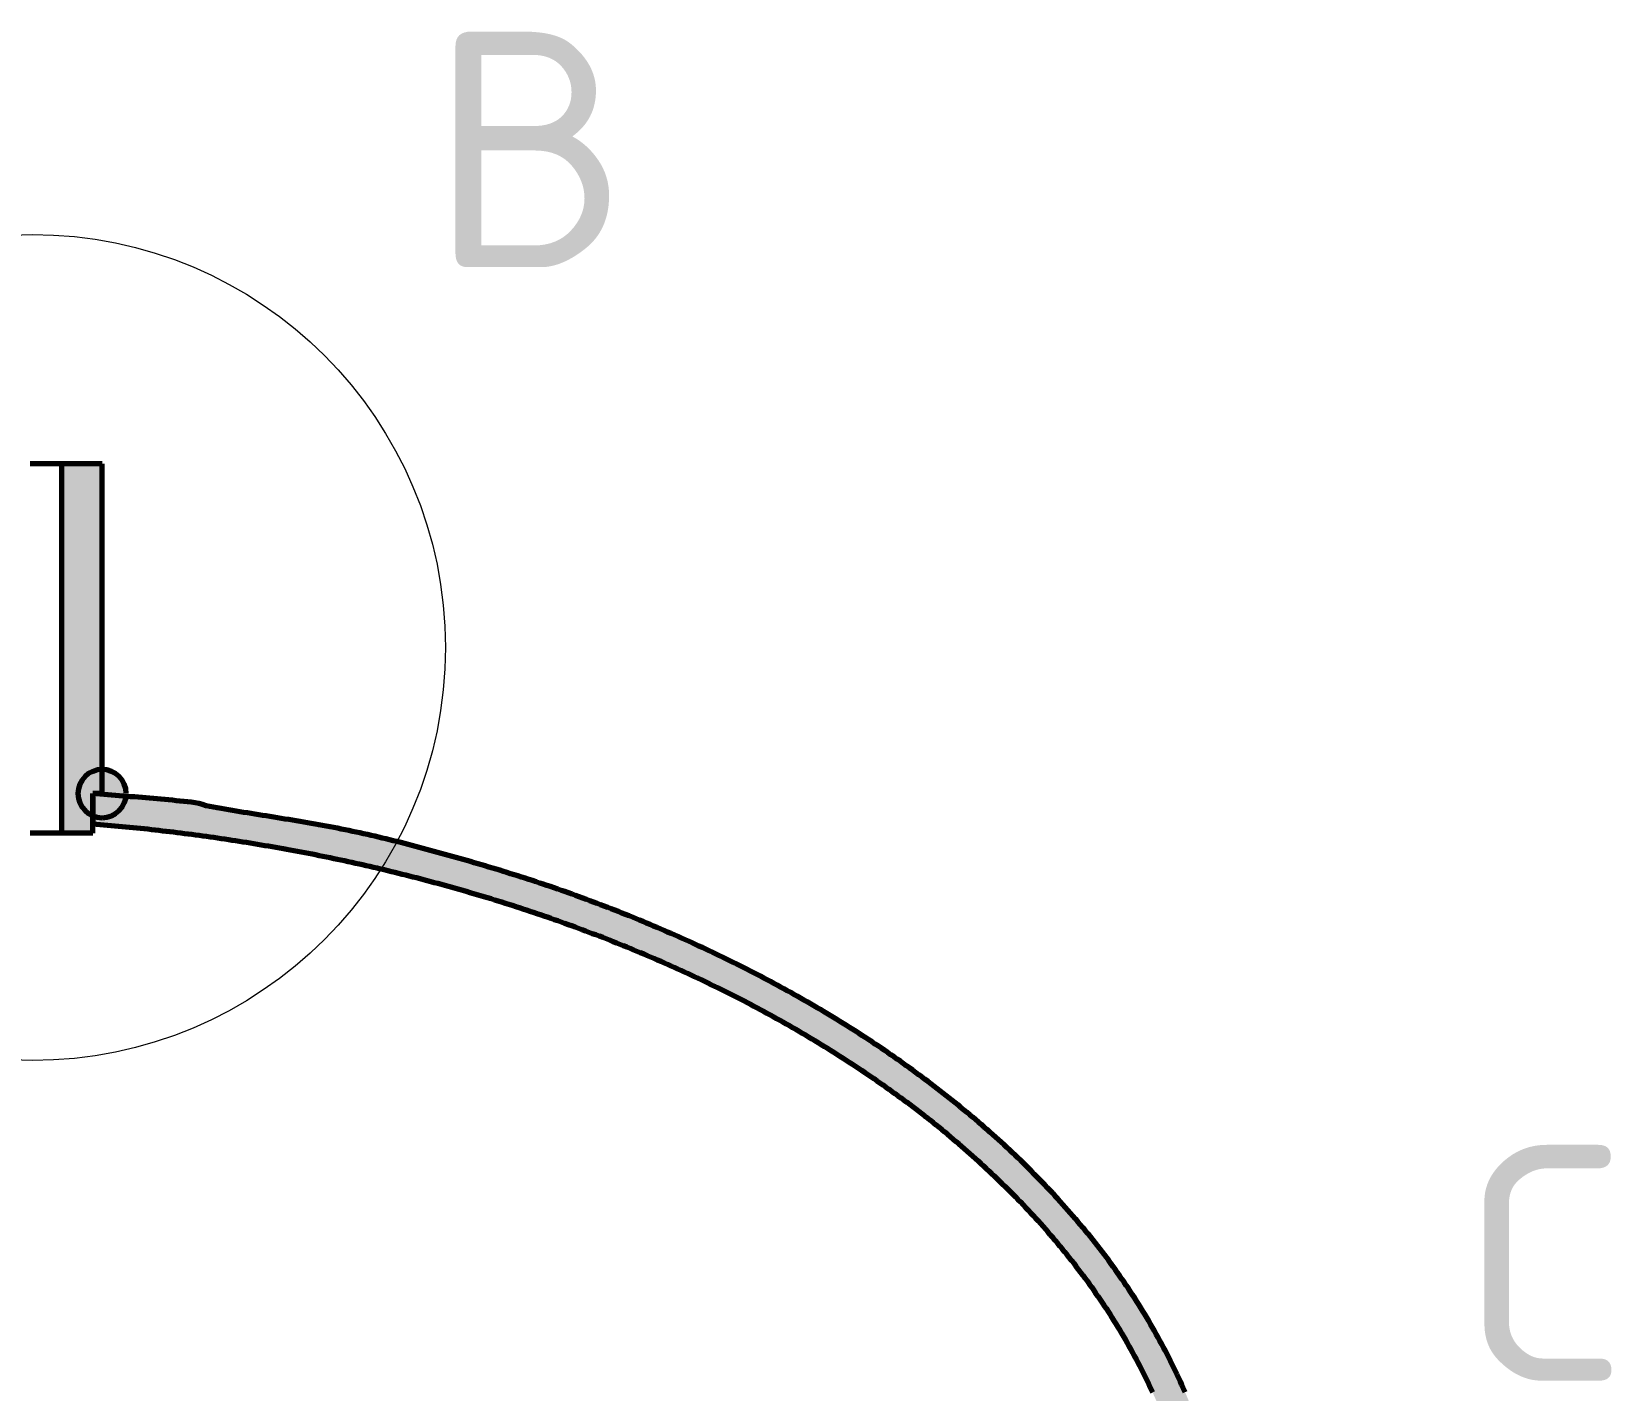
# Model space of a CAD drawing. Header units: millimetres. Extents: x 0 to 594, y 0 to 420.
# Drawn here: x 243.7 to 277.24, y 286.76 to 315.61 of the extents above; entities that cross this region are included whole.
import ezdxf
from ezdxf.enums import TextEntityAlignment as Align

# ---------------------------------------------------------------- set-up
doc = ezdxf.new("R2010")
doc.units = ezdxf.units.MM
for name, color, linetype, lineweight in [('01-VISIBLE', 7, 'CONTINUOUS', 70), ('05-RAYADO', 8, 'CONTINUOUS', 18), ('06-TEXTO', 7, 'CONTINUOUS', 25), ('08-FINA', 5, 'CONTINUOUS', 18)]:
    doc.layers.add(name, color=color, linetype=linetype, lineweight=lineweight)
doc.styles.add('ISO3098', font='isocpeur.ttf')

msp = doc.modelspace()

# ---------------------------------------------------------------- hatches: boundary and pattern name
at = {"layer": '05-RAYADO'}
h = msp.add_hatch(color=7, dxfattribs=at)
h.dxf.hatch_style = 1
h.paths.add_polyline_path([(245.2, 299.43), (245.002, 299.43), (245.002, 298.589), (244.338, 298.589), (244.338, 306.43), (245.2, 306.43)])
h = msp.add_hatch(color=7, dxfattribs=at)
h.dxf.hatch_style = 1
h.paths.add_polyline_path([(245.712, 299.43), (245.71, 299.39), (245.706, 299.35), (245.698, 299.31), (245.687, 299.272), (245.673, 299.234), (245.656, 299.198), (245.637, 299.162), (245.614, 299.129), (245.589, 299.098), (245.562, 299.068), (245.533, 299.041), (245.501, 299.016), (245.468, 298.993), (245.432, 298.974), (245.396, 298.957), (245.358, 298.943), (245.32, 298.932), (245.28, 298.924), (245.24, 298.92), (245.2, 298.918), (245.16, 298.92), (245.12, 298.924), (245.08, 298.932), (245.042, 298.943), (245.004, 298.957), (244.968, 298.974), (244.932, 298.993), (244.899, 299.016), (244.867, 299.041), (244.838, 299.068), (244.811, 299.098), (244.786, 299.129), (244.763, 299.162), (244.744, 299.198), (244.727, 299.234), (244.713, 299.272), (244.702, 299.31), (244.694, 299.35), (244.69, 299.39), (244.688, 299.43), (244.69, 299.47), (244.694, 299.51), (244.702, 299.55), (244.713, 299.588), (244.727, 299.626), (244.744, 299.662), (244.763, 299.698), (244.786, 299.731), (244.811, 299.763), (244.838, 299.792), (244.867, 299.819), (244.899, 299.844), (244.932, 299.867), (244.968, 299.886), (245.004, 299.903), (245.042, 299.917), (245.08, 299.928), (245.12, 299.936), (245.16, 299.94), (245.2, 299.942), (245.24, 299.94), (245.28, 299.936), (245.32, 299.928), (245.358, 299.917), (245.396, 299.903), (245.432, 299.886), (245.468, 299.867), (245.501, 299.844), (245.533, 299.819), (245.562, 299.792), (245.589, 299.763), (245.614, 299.731), (245.637, 299.698), (245.656, 299.662), (245.673, 299.626), (245.687, 299.588), (245.698, 299.55), (245.706, 299.51), (245.71, 299.47)])
h = msp.add_hatch(color=7, dxfattribs=at)
h.dxf.hatch_style = 1
h.paths.add_polyline_path([(245, 299.43), (245.081, 299.424), (245.161, 299.417), (245.242, 299.411), (245.322, 299.404), (245.403, 299.397), (245.484, 299.391), (245.564, 299.384), (245.645, 299.378), (245.725, 299.371), (245.806, 299.364), (245.886, 299.358), (245.967, 299.351), (246.048, 299.344), (246.128, 299.337), (246.209, 299.33), (246.289, 299.323), (246.37, 299.316), (246.45, 299.309), (246.531, 299.302), (246.611, 299.294), (246.692, 299.287), (246.772, 299.279), (246.853, 299.271), (246.933, 299.263), (247.014, 299.254), (247.094, 299.244), (247.174, 299.233), (247.253, 299.218), (247.331, 299.196), (247.409, 299.173), (247.487, 299.155), (247.567, 299.139), (247.646, 299.124), (247.726, 299.11), (247.806, 299.097), (247.885, 299.083), (247.965, 299.07), (248.045, 299.057), (248.125, 299.044), (248.204, 299.031), (248.284, 299.018), (248.364, 299.006), (248.444, 298.993), (248.524, 298.98), (248.604, 298.967), (248.683, 298.954), (248.763, 298.942), (248.843, 298.929), (248.923, 298.916), (249.003, 298.903), (249.082, 298.89), (249.162, 298.876), (249.242, 298.863), (249.322, 298.85), (249.401, 298.836), (249.481, 298.823), (249.561, 298.809), (249.64, 298.795), (249.72, 298.781), (249.8, 298.766), (249.879, 298.752), (249.959, 298.737), (250.038, 298.722), (250.118, 298.707), (250.197, 298.692), (250.276, 298.676), (250.356, 298.66), (250.435, 298.644), (250.514, 298.627), (250.593, 298.61), (250.672, 298.593), (250.751, 298.576), (250.83, 298.559), (250.909, 298.541), (250.988, 298.523), (251.066, 298.504), (251.145, 298.486), (251.224, 298.467), (251.302, 298.448), (251.381, 298.429), (251.459, 298.409), (251.538, 298.389), (251.616, 298.369), (251.694, 298.349), (251.772, 298.329), (251.851, 298.308), (251.929, 298.287), (252.007, 298.267), (252.085, 298.246), (252.163, 298.224), (252.241, 298.203), (252.319, 298.182), (252.397, 298.16), (252.475, 298.139), (252.553, 298.117), (252.631, 298.095), (252.709, 298.073), (252.786, 298.051), (252.864, 298.029), (252.942, 298.007), (253.019, 297.985), (253.097, 297.962), (253.175, 297.939), (253.252, 297.917), (253.33, 297.894), (253.407, 297.871), (253.485, 297.847), (253.562, 297.824), (253.64, 297.801), (253.717, 297.777), (253.794, 297.753), (253.871, 297.729), (253.949, 297.705), (254.026, 297.681), (254.103, 297.656), (254.18, 297.632), (254.257, 297.607), (254.334, 297.582), (254.41, 297.557), (254.487, 297.531), (254.564, 297.506), (254.641, 297.48), (254.717, 297.454), (254.794, 297.428), (254.87, 297.401), (254.946, 297.375), (255.023, 297.348), (255.099, 297.321), (255.175, 297.294), (255.251, 297.267), (255.327, 297.239), (255.403, 297.212), (255.479, 297.184), (255.555, 297.156), (255.631, 297.127), (255.706, 297.099), (255.782, 297.07), (255.857, 297.041), (255.933, 297.012), (256.008, 296.983), (256.084, 296.954), (256.159, 296.924), (256.234, 296.894), (256.309, 296.864), (256.384, 296.834), (256.459, 296.804), (256.534, 296.773), (256.609, 296.743), (256.683, 296.712), (256.758, 296.681), (256.833, 296.649), (256.907, 296.618), (256.982, 296.586), (257.056, 296.555), (257.13, 296.523), (257.204, 296.491), (257.279, 296.458), (257.353, 296.426), (257.427, 296.393), (257.5, 296.36), (257.574, 296.327), (257.648, 296.294), (257.722, 296.261), (257.795, 296.227), (257.869, 296.193), (257.942, 296.159), (258.015, 296.125), (258.088, 296.091), (258.161, 296.056), (258.234, 296.021), (258.307, 295.986), (258.38, 295.951), (258.453, 295.916), (258.525, 295.88), (258.598, 295.844), (258.67, 295.808), (258.743, 295.772), (258.815, 295.736), (258.887, 295.699), (258.959, 295.663), (259.031, 295.626), (259.103, 295.588), (259.174, 295.551), (259.246, 295.514), (259.318, 295.476), (259.389, 295.438), (259.46, 295.4), (259.531, 295.361), (259.602, 295.323), (259.673, 295.284), (259.744, 295.245), (259.815, 295.206), (259.885, 295.166), (259.956, 295.127), (260.026, 295.087), (260.097, 295.047), (260.167, 295.006), (260.237, 294.966), (260.307, 294.925), (260.376, 294.884), (260.446, 294.843), (260.515, 294.802), (260.585, 294.76), (260.654, 294.719), (260.723, 294.677), (260.792, 294.635), (260.861, 294.592), (260.93, 294.55), (260.998, 294.507), (261.067, 294.464), (261.135, 294.421), (261.203, 294.377), (261.271, 294.334), (261.339, 294.29), (261.407, 294.246), (261.475, 294.201), (261.542, 294.157), (261.61, 294.112), (261.677, 294.067), (261.744, 294.022), (261.811, 293.977), (261.878, 293.931), (261.944, 293.885), (262.011, 293.839), (262.077, 293.793), (262.143, 293.746), (262.209, 293.699), (262.275, 293.652), (262.34, 293.605), (262.406, 293.558), (262.471, 293.51), (262.536, 293.462), (262.601, 293.414), (262.666, 293.366), (262.731, 293.317), (262.795, 293.268), (262.86, 293.219), (262.924, 293.17), (262.988, 293.121), (263.051, 293.071), (263.115, 293.021), (263.178, 292.971), (263.241, 292.92), (263.304, 292.87), (263.367, 292.819), (263.43, 292.768), (263.492, 292.716), (263.555, 292.665), (263.617, 292.613), (263.679, 292.561), (263.74, 292.508), (263.802, 292.456), (263.863, 292.403), (263.924, 292.35), (263.985, 292.297), (264.045, 292.243), (264.106, 292.189), (264.166, 292.136), (264.226, 292.081), (264.286, 292.027), (264.345, 291.972), (264.404, 291.917), (264.464, 291.862), (264.522, 291.806), (264.581, 291.751), (264.639, 291.695), (264.698, 291.639), (264.755, 291.582), (264.813, 291.526), (264.871, 291.469), (264.928, 291.412), (264.985, 291.354), (265.041, 291.296), (265.098, 291.239), (265.154, 291.18), (265.21, 291.122), (265.266, 291.063), (265.321, 291.004), (265.376, 290.945), (265.431, 290.886), (265.486, 290.826), (265.54, 290.766), (265.594, 290.706), (265.648, 290.646), (265.701, 290.585), (265.754, 290.524), (265.807, 290.463), (265.86, 290.402), (265.912, 290.34), (265.964, 290.278), (266.016, 290.216), (266.067, 290.154), (266.119, 290.091), (266.169, 290.028), (266.22, 289.965), (266.27, 289.902), (266.32, 289.838), (266.37, 289.774), (266.419, 289.71), (266.468, 289.646), (266.516, 289.581), (266.565, 289.516), (266.613, 289.451), (266.66, 289.386), (266.707, 289.32), (266.754, 289.254), (266.801, 289.188), (266.847, 289.122), (266.893, 289.055), (266.939, 288.989), (266.984, 288.922), (267.028, 288.854), (267.073, 288.787), (267.117, 288.719), (267.161, 288.651), (267.204, 288.582), (267.247, 288.514), (267.289, 288.445), (267.331, 288.376), (267.373, 288.307), (267.414, 288.237), (267.455, 288.168), (267.496, 288.098), (267.536, 288.028), (267.576, 287.957), (267.615, 287.887), (267.654, 287.816), (267.693, 287.745), (267.731, 287.673), (267.768, 287.602), (267.805, 287.53), (267.842, 287.458), (267.879, 287.386), (267.914, 287.313), (267.95, 287.241), (267.985, 287.168), (268.019, 287.095), (268.054, 287.021), (268.087, 286.948), (268.12, 286.874), (268.153, 286.8), (268.185, 286.726), (268.217, 286.652), (268.248, 286.577), (268.279, 286.502), (268.31, 286.427), (268.339, 286.352), (268.369, 286.277), (268.398, 286.201), (268.426, 286.126), (268.454, 286.05), (268.481, 285.974), (268.508, 285.897), (268.535, 285.821), (268.56, 285.744), (268.586, 285.668), (268.61, 285.591), (268.635, 285.513), (268.659, 285.436), (268.682, 285.359), (268.704, 285.281), (268.727, 285.203), (268.748, 285.125), (268.769, 285.047), (268.79, 284.969), (268.81, 284.891), (268.829, 284.812), (268.848, 284.734), (268.866, 284.655), (268.884, 284.576), (268.901, 284.497), (268.918, 284.418), (268.934, 284.339), (268.95, 284.259), (268.965, 284.18), (268.979, 284.1), (268.993, 284.021), (269.006, 283.941), (269.019, 283.861), (269.031, 283.781), (269.043, 283.701), (269.054, 283.621), (269.064, 283.541), (269.074, 283.461), (269.083, 283.38), (269.092, 283.3), (269.1, 283.219), (269.107, 283.139), (269.114, 283.058), (269.12, 282.978), (269.126, 282.897), (269.131, 282.816), (269.135, 282.736), (269.139, 282.655), (269.143, 282.574), (269.145, 282.493), (269.147, 282.413), (269.149, 282.332), (269.15, 282.251), (269.15, 282.17), (268.51, 282.17), (268.51, 282.248), (268.51, 282.327), (268.509, 282.405), (268.508, 282.483), (268.507, 282.562), (268.505, 282.64), (268.503, 282.718), (268.5, 282.797), (268.497, 282.875), (268.493, 282.953), (268.488, 283.032), (268.482, 283.11), (268.474, 283.188), (268.466, 283.266), (268.456, 283.343), (268.444, 283.421), (268.432, 283.498), (268.419, 283.576), (268.405, 283.653), (268.391, 283.73), (268.377, 283.807), (268.362, 283.884), (268.348, 283.961), (268.333, 284.038), (268.318, 284.115), (268.303, 284.192), (268.287, 284.268), (268.271, 284.345), (268.255, 284.422), (268.238, 284.498), (268.221, 284.575), (268.204, 284.651), (268.186, 284.728), (268.168, 284.804), (268.15, 284.88), (268.131, 284.956), (268.111, 285.032), (268.091, 285.108), (268.07, 285.183), (268.049, 285.259), (268.027, 285.334), (268.004, 285.409), (267.98, 285.484), (267.956, 285.558), (267.932, 285.633), (267.907, 285.707), (267.881, 285.781), (267.854, 285.855), (267.827, 285.928), (267.799, 286.001), (267.771, 286.074), (267.742, 286.147), (267.713, 286.22), (267.683, 286.292), (267.653, 286.365), (267.622, 286.437), (267.59, 286.508), (267.559, 286.58), (267.526, 286.652), (267.494, 286.723), (267.461, 286.794), (267.427, 286.865), (267.394, 286.936), (267.359, 287.006), (267.325, 287.076), (267.29, 287.146), (267.255, 287.216), (267.219, 287.286), (267.183, 287.356), (267.146, 287.425), (267.109, 287.494), (267.072, 287.563), (267.034, 287.632), (266.996, 287.7), (266.958, 287.768), (266.919, 287.837), (266.879, 287.904), (266.84, 287.972), (266.8, 288.039), (266.759, 288.106), (266.718, 288.173), (266.677, 288.24), (266.635, 288.306), (266.593, 288.372), (266.551, 288.438), (266.508, 288.504), (266.465, 288.569), (266.421, 288.634), (266.377, 288.699), (266.333, 288.764), (266.288, 288.828), (266.243, 288.892), (266.197, 288.956), (266.152, 289.02), (266.106, 289.083), (266.059, 289.146), (266.013, 289.209), (265.965, 289.272), (265.918, 289.334), (265.87, 289.396), (265.822, 289.458), (265.774, 289.52), (265.725, 289.582), (265.676, 289.643), (265.627, 289.704), (265.578, 289.764), (265.528, 289.825), (265.478, 289.885), (265.427, 289.945), (265.377, 290.005), (265.326, 290.064), (265.274, 290.124), (265.223, 290.183), (265.171, 290.242), (265.119, 290.3), (265.067, 290.358), (265.014, 290.417), (264.961, 290.474), (264.908, 290.532), (264.855, 290.589), (264.801, 290.646), (264.747, 290.703), (264.693, 290.76), (264.638, 290.816), (264.584, 290.872), (264.529, 290.928), (264.474, 290.984), (264.418, 291.039), (264.362, 291.094), (264.307, 291.149), (264.25, 291.204), (264.194, 291.258), (264.137, 291.313), (264.081, 291.367), (264.023, 291.42), (263.966, 291.474), (263.909, 291.527), (263.851, 291.58), (263.793, 291.633), (263.735, 291.685), (263.677, 291.738), (263.618, 291.79), (263.559, 291.842), (263.5, 291.893), (263.441, 291.944), (263.382, 291.996), (263.322, 292.046), (263.262, 292.097), (263.202, 292.148), (263.142, 292.198), (263.082, 292.248), (263.021, 292.297), (262.96, 292.347), (262.899, 292.396), (262.838, 292.445), (262.777, 292.494), (262.716, 292.543), (262.654, 292.591), (262.592, 292.639), (262.53, 292.687), (262.468, 292.735), (262.405, 292.782), (262.343, 292.83), (262.28, 292.877), (262.217, 292.923), (262.154, 292.97), (262.091, 293.016), (262.028, 293.063), (261.964, 293.108), (261.901, 293.154), (261.837, 293.2), (261.773, 293.245), (261.709, 293.29), (261.644, 293.335), (261.58, 293.379), (261.515, 293.424), (261.451, 293.468), (261.386, 293.512), (261.321, 293.556), (261.256, 293.599), (261.19, 293.642), (261.125, 293.686), (261.059, 293.728), (260.994, 293.771), (260.928, 293.814), (260.862, 293.856), (260.796, 293.898), (260.729, 293.94), (260.663, 293.981), (260.596, 294.023), (260.53, 294.064), (260.463, 294.105), (260.396, 294.146), (260.329, 294.186), (260.262, 294.227), (260.195, 294.267), (260.127, 294.307), (260.06, 294.347), (259.992, 294.386), (259.924, 294.426), (259.856, 294.465), (259.788, 294.504), (259.72, 294.542), (259.652, 294.581), (259.584, 294.619), (259.515, 294.657), (259.447, 294.695), (259.378, 294.733), (259.309, 294.771), (259.24, 294.808), (259.171, 294.845), (259.102, 294.882), (259.033, 294.919), (258.964, 294.956), (258.894, 294.992), (258.825, 295.028), (258.755, 295.064), (258.685, 295.1), (258.616, 295.136), (258.546, 295.171), (258.476, 295.206), (258.406, 295.241), (258.335, 295.276), (258.265, 295.311), (258.195, 295.345), (258.124, 295.379), (258.054, 295.413), (257.983, 295.447), (257.912, 295.481), (257.841, 295.515), (257.77, 295.548), (257.699, 295.581), (257.628, 295.614), (257.557, 295.647), (257.486, 295.679), (257.415, 295.712), (257.343, 295.744), (257.272, 295.776), (257.2, 295.808), (257.128, 295.84), (257.056, 295.871), (256.985, 295.902), (256.913, 295.933), (256.841, 295.964), (256.769, 295.995), (256.696, 296.026), (256.624, 296.056), (256.552, 296.086), (256.48, 296.116), (256.407, 296.146), (256.335, 296.176), (256.262, 296.205), (256.189, 296.235), (256.117, 296.264), (256.044, 296.293), (255.971, 296.322), (255.898, 296.35), (255.825, 296.379), (255.752, 296.407), (255.679, 296.435), (255.605, 296.463), (255.532, 296.491), (255.459, 296.518), (255.385, 296.546), (255.312, 296.573), (255.238, 296.6), (255.165, 296.627), (255.091, 296.654), (255.017, 296.68), (254.944, 296.707), (254.87, 296.733), (254.796, 296.759), (254.722, 296.785), (254.648, 296.81), (254.574, 296.836), (254.499, 296.861), (254.425, 296.886), (254.351, 296.911), (254.277, 296.936), (254.202, 296.961), (254.128, 296.985), (254.053, 297.01), (253.979, 297.034), (253.904, 297.058), (253.83, 297.082), (253.755, 297.106), (253.68, 297.129), (253.605, 297.152), (253.53, 297.176), (253.456, 297.199), (253.381, 297.222), (253.306, 297.244), (253.231, 297.267), (253.155, 297.289), (253.08, 297.311), (253.005, 297.333), (252.93, 297.355), (252.855, 297.377), (252.779, 297.399), (252.704, 297.42), (252.628, 297.441), (252.553, 297.462), (252.477, 297.483), (252.402, 297.504), (252.326, 297.525), (252.251, 297.545), (252.175, 297.565), (252.099, 297.586), (252.023, 297.606), (251.948, 297.625), (251.872, 297.645), (251.796, 297.665), (251.72, 297.684), (251.644, 297.703), (251.568, 297.722), (251.492, 297.741), (251.416, 297.76), (251.34, 297.778), (251.263, 297.797), (251.187, 297.815), (251.111, 297.833), (251.035, 297.851), (250.958, 297.869), (250.882, 297.886), (250.806, 297.904), (250.729, 297.921), (250.653, 297.938), (250.576, 297.955), (250.5, 297.972), (250.423, 297.989), (250.346, 298.006), (250.27, 298.022), (250.193, 298.038), (250.116, 298.054), (250.04, 298.07), (249.963, 298.086), (249.886, 298.102), (249.809, 298.117), (249.733, 298.133), (249.656, 298.148), (249.579, 298.163), (249.502, 298.178), (249.425, 298.192), (249.348, 298.207), (249.271, 298.221), (249.194, 298.236), (249.117, 298.25), (249.04, 298.264), (248.962, 298.278), (248.885, 298.291), (248.808, 298.305), (248.731, 298.318), (248.654, 298.331), (248.576, 298.345), (248.499, 298.358), (248.422, 298.37), (248.344, 298.383), (248.267, 298.395), (248.19, 298.408), (248.112, 298.42), (248.035, 298.432), (247.957, 298.444), (247.88, 298.456), (247.802, 298.467), (247.725, 298.479), (247.647, 298.49), (247.57, 298.501), (247.492, 298.512), (247.415, 298.523), (247.337, 298.534), (247.259, 298.545), (247.182, 298.555), (247.104, 298.565), (247.026, 298.575), (246.948, 298.585), (246.871, 298.595), (246.793, 298.605), (246.715, 298.615), (246.637, 298.624), (246.56, 298.633), (246.482, 298.642), (246.404, 298.651), (246.326, 298.66), (246.248, 298.669), (246.17, 298.678), (246.092, 298.686), (246.014, 298.694), (245.936, 298.702), (245.858, 298.71), (245.78, 298.718), (245.702, 298.726), (245.624, 298.733), (245.546, 298.741), (245.468, 298.748), (245.39, 298.755), (245.312, 298.762), (245.234, 298.769), (245.156, 298.776), (245.078, 298.782), (245, 298.789)])

# ---------------------------------------------------------------- linework, layer by layer
at = {"layer": '01-VISIBLE'}
for p, q in [((245.2, 306.43), (244.338, 306.43)), ((244.338, 306.43), (244.338, 298.589)), ((245.2, 299.43), (245.2, 306.43)), ((245, 299.43), (245, 298.789)), ((245.002, 298.589), (245.002, 299.43)), ((245.2, 299.43), (245.002, 299.43)), ((245.002, 298.589), (244.338, 298.589))]:
    msp.add_line(p, q, dxfattribs=at)
for points in [[(244.338, 306.43), (244.277, 306.43), (244.217, 306.43), (244.156, 306.43), (244.096, 306.43), (244.036, 306.43), (243.975, 306.43), (243.915, 306.43), (243.855, 306.43), (243.794, 306.43), (243.734, 306.43), (243.673, 306.43)], [(268.185, 286.726), (268.153, 286.8), (268.12, 286.874), (268.087, 286.948), (268.054, 287.021), (268.019, 287.095), (267.985, 287.168), (267.95, 287.241), (267.914, 287.313), (267.879, 287.386), (267.842, 287.458), (267.805, 287.53), (267.768, 287.602), (267.731, 287.673), (267.693, 287.745), (267.654, 287.816), (267.615, 287.887), (267.576, 287.957), (267.536, 288.028), (267.496, 288.098), (267.455, 288.168), (267.414, 288.237), (267.373, 288.307), (267.331, 288.376), (267.289, 288.445), (267.247, 288.514), (267.204, 288.582), (267.161, 288.651), (267.117, 288.719), (267.073, 288.787), (267.028, 288.854), (266.984, 288.922), (266.939, 288.989), (266.893, 289.055), (266.847, 289.122), (266.801, 289.188), (266.754, 289.254), (266.707, 289.32), (266.66, 289.386), (266.613, 289.451), (266.565, 289.516), (266.516, 289.581), (266.468, 289.646), (266.419, 289.71), (266.37, 289.774), (266.32, 289.838), (266.27, 289.902), (266.22, 289.965), (266.169, 290.028), (266.119, 290.091), (266.067, 290.154), (266.016, 290.216), (265.964, 290.278), (265.912, 290.34), (265.86, 290.402), (265.807, 290.463), (265.754, 290.524), (265.701, 290.585), (265.648, 290.646), (265.594, 290.706), (265.54, 290.766), (265.486, 290.826), (265.431, 290.886), (265.376, 290.945), (265.321, 291.004), (265.266, 291.063), (265.21, 291.122), (265.154, 291.18), (265.098, 291.239), (265.041, 291.296), (264.985, 291.354), (264.928, 291.412), (264.871, 291.469), (264.813, 291.526), (264.755, 291.582), (264.698, 291.639), (264.639, 291.695), (264.581, 291.751), (264.522, 291.806), (264.464, 291.862), (264.404, 291.917), (264.345, 291.972), (264.286, 292.027), (264.226, 292.081), (264.166, 292.136), (264.106, 292.189), (264.045, 292.243), (263.985, 292.297), (263.924, 292.35), (263.863, 292.403), (263.802, 292.456), (263.74, 292.508), (263.679, 292.561), (263.617, 292.613), (263.555, 292.665), (263.492, 292.716), (263.43, 292.768), (263.367, 292.819), (263.304, 292.87), (263.241, 292.92), (263.178, 292.971), (263.115, 293.021), (263.051, 293.071), (262.988, 293.121), (262.924, 293.17), (262.86, 293.219), (262.795, 293.268), (262.731, 293.317), (262.666, 293.366), (262.601, 293.414), (262.536, 293.462), (262.471, 293.51), (262.406, 293.558), (262.34, 293.605), (262.275, 293.652), (262.209, 293.699), (262.143, 293.746), (262.077, 293.793), (262.011, 293.839), (261.944, 293.885), (261.878, 293.931), (261.811, 293.977), (261.744, 294.022), (261.677, 294.067), (261.61, 294.112), (261.542, 294.157), (261.475, 294.201), (261.407, 294.246), (261.339, 294.29), (261.271, 294.334), (261.203, 294.377), (261.135, 294.421), (261.067, 294.464), (260.998, 294.507), (260.93, 294.55), (260.861, 294.592), (260.792, 294.635), (260.723, 294.677), (260.654, 294.719), (260.585, 294.76), (260.515, 294.802), (260.446, 294.843), (260.376, 294.884), (260.307, 294.925), (260.237, 294.966), (260.167, 295.006), (260.097, 295.047), (260.026, 295.087), (259.956, 295.127), (259.885, 295.166), (259.815, 295.206), (259.744, 295.245), (259.673, 295.284), (259.602, 295.323), (259.531, 295.361), (259.46, 295.4), (259.389, 295.438), (259.318, 295.476), (259.246, 295.514), (259.174, 295.551), (259.103, 295.588), (259.031, 295.626), (258.959, 295.663), (258.887, 295.699), (258.815, 295.736), (258.743, 295.772), (258.67, 295.808), (258.598, 295.844), (258.525, 295.88), (258.453, 295.916), (258.38, 295.951), (258.307, 295.986), (258.234, 296.021), (258.161, 296.056), (258.088, 296.091), (258.015, 296.125), (257.942, 296.159), (257.869, 296.193), (257.795, 296.227), (257.722, 296.261), (257.648, 296.294), (257.574, 296.327), (257.5, 296.36), (257.427, 296.393), (257.353, 296.426), (257.279, 296.458), (257.204, 296.491), (257.13, 296.523), (257.056, 296.555), (256.982, 296.586), (256.907, 296.618), (256.833, 296.649), (256.758, 296.681), (256.683, 296.712), (256.609, 296.743), (256.534, 296.773), (256.459, 296.804), (256.384, 296.834), (256.309, 296.864), (256.234, 296.894), (256.159, 296.924), (256.084, 296.954), (256.008, 296.983), (255.933, 297.012), (255.857, 297.041), (255.782, 297.07), (255.706, 297.099), (255.631, 297.127), (255.555, 297.156), (255.479, 297.184), (255.403, 297.212), (255.327, 297.239), (255.251, 297.267), (255.175, 297.294), (255.099, 297.321), (255.023, 297.348), (254.946, 297.375), (254.87, 297.401), (254.794, 297.428), (254.717, 297.454), (254.641, 297.48), (254.564, 297.506), (254.487, 297.531), (254.41, 297.557), (254.334, 297.582), (254.257, 297.607), (254.18, 297.632), (254.103, 297.656), (254.026, 297.681), (253.949, 297.705), (253.871, 297.729), (253.794, 297.753), (253.717, 297.777), (253.64, 297.801), (253.562, 297.824), (253.485, 297.847), (253.407, 297.871), (253.33, 297.894), (253.252, 297.917), (253.175, 297.939), (253.097, 297.962), (253.019, 297.985), (252.942, 298.007), (252.864, 298.029), (252.786, 298.051), (252.709, 298.073), (252.631, 298.095), (252.553, 298.117), (252.475, 298.139), (252.397, 298.16), (252.319, 298.182), (252.241, 298.203), (252.163, 298.224), (252.085, 298.246), (252.007, 298.267), (251.929, 298.287), (251.851, 298.308), (251.772, 298.329), (251.694, 298.349), (251.616, 298.369), (251.538, 298.389), (251.459, 298.409), (251.381, 298.429), (251.302, 298.448), (251.224, 298.467), (251.145, 298.486), (251.066, 298.504), (250.988, 298.523), (250.909, 298.541), (250.83, 298.559), (250.751, 298.576), (250.672, 298.593), (250.593, 298.61), (250.514, 298.627), (250.435, 298.644), (250.356, 298.66), (250.276, 298.676), (250.197, 298.692), (250.118, 298.707), (250.038, 298.722), (249.959, 298.737), (249.879, 298.752), (249.8, 298.766), (249.72, 298.781), (249.64, 298.795), (249.561, 298.809), (249.481, 298.823), (249.401, 298.836), (249.322, 298.85), (249.242, 298.863), (249.162, 298.876), (249.082, 298.89), (249.003, 298.903), (248.923, 298.916), (248.843, 298.929), (248.763, 298.942), (248.683, 298.954), (248.604, 298.967), (248.524, 298.98), (248.444, 298.993), (248.364, 299.006), (248.284, 299.018), (248.204, 299.031), (248.125, 299.044), (248.045, 299.057), (247.965, 299.07), (247.885, 299.083), (247.806, 299.097), (247.726, 299.11), (247.646, 299.124), (247.567, 299.139), (247.487, 299.155), (247.409, 299.173), (247.331, 299.196), (247.253, 299.218), (247.174, 299.233), (247.094, 299.244), (247.014, 299.254), (246.933, 299.263), (246.853, 299.271), (246.772, 299.279), (246.692, 299.287), (246.611, 299.294), (246.531, 299.302), (246.45, 299.309), (246.37, 299.316), (246.289, 299.323), (246.209, 299.33), (246.128, 299.337), (246.048, 299.344), (245.967, 299.351), (245.886, 299.358), (245.806, 299.364), (245.725, 299.371), (245.645, 299.378), (245.564, 299.384), (245.484, 299.391), (245.403, 299.397), (245.322, 299.404), (245.242, 299.411), (245.161, 299.417), (245.081, 299.424), (245, 299.43)], [(245, 298.789), (245.078, 298.782), (245.156, 298.776), (245.234, 298.769), (245.312, 298.762), (245.39, 298.755), (245.468, 298.748), (245.546, 298.741), (245.624, 298.733), (245.702, 298.726), (245.78, 298.718), (245.858, 298.71), (245.936, 298.702), (246.014, 298.694), (246.092, 298.686), (246.17, 298.678), (246.248, 298.669), (246.326, 298.66), (246.404, 298.651), (246.482, 298.642), (246.56, 298.633), (246.637, 298.624), (246.715, 298.615), (246.793, 298.605), (246.871, 298.595), (246.948, 298.585), (247.026, 298.575), (247.104, 298.565), (247.182, 298.555), (247.259, 298.545), (247.337, 298.534), (247.415, 298.523), (247.492, 298.512), (247.57, 298.501), (247.647, 298.49), (247.725, 298.479), (247.802, 298.467), (247.88, 298.456), (247.957, 298.444), (248.035, 298.432), (248.112, 298.42), (248.19, 298.408), (248.267, 298.395), (248.344, 298.383), (248.422, 298.37), (248.499, 298.358), (248.576, 298.345), (248.654, 298.331), (248.731, 298.318), (248.808, 298.305), (248.885, 298.291), (248.962, 298.278), (249.04, 298.264), (249.117, 298.25), (249.194, 298.236), (249.271, 298.221), (249.348, 298.207), (249.425, 298.192), (249.502, 298.178), (249.579, 298.163), (249.656, 298.148), (249.733, 298.133), (249.809, 298.117), (249.886, 298.102), (249.963, 298.086), (250.04, 298.07), (250.116, 298.054), (250.193, 298.038), (250.27, 298.022), (250.346, 298.006), (250.423, 297.989), (250.5, 297.972), (250.576, 297.955), (250.653, 297.938), (250.729, 297.921), (250.806, 297.904), (250.882, 297.886), (250.958, 297.869), (251.035, 297.851), (251.111, 297.833), (251.187, 297.815), (251.263, 297.797), (251.34, 297.778), (251.416, 297.76), (251.492, 297.741), (251.568, 297.722), (251.644, 297.703), (251.72, 297.684), (251.796, 297.665), (251.872, 297.645), (251.948, 297.625), (252.023, 297.606), (252.099, 297.586), (252.175, 297.565), (252.251, 297.545), (252.326, 297.525), (252.402, 297.504), (252.477, 297.483), (252.553, 297.462), (252.628, 297.441), (252.704, 297.42), (252.779, 297.399), (252.855, 297.377), (252.93, 297.355), (253.005, 297.333), (253.08, 297.311), (253.155, 297.289), (253.231, 297.267), (253.306, 297.244), (253.381, 297.222), (253.456, 297.199), (253.53, 297.176), (253.605, 297.152), (253.68, 297.129), (253.755, 297.106), (253.83, 297.082), (253.904, 297.058), (253.979, 297.034), (254.053, 297.01), (254.128, 296.985), (254.202, 296.961), (254.277, 296.936), (254.351, 296.911), (254.425, 296.886), (254.499, 296.861), (254.574, 296.836), (254.648, 296.81), (254.722, 296.785), (254.796, 296.759), (254.87, 296.733), (254.944, 296.707), (255.017, 296.68), (255.091, 296.654), (255.165, 296.627), (255.238, 296.6), (255.312, 296.573), (255.385, 296.546), (255.459, 296.518), (255.532, 296.491), (255.605, 296.463), (255.679, 296.435), (255.752, 296.407), (255.825, 296.379), (255.898, 296.35), (255.971, 296.322), (256.044, 296.293), (256.117, 296.264), (256.189, 296.235), (256.262, 296.205), (256.335, 296.176), (256.407, 296.146), (256.48, 296.116), (256.552, 296.086), (256.624, 296.056), (256.696, 296.026), (256.769, 295.995), (256.841, 295.964), (256.913, 295.933), (256.985, 295.902), (257.056, 295.871), (257.128, 295.84), (257.2, 295.808), (257.272, 295.776), (257.343, 295.744), (257.415, 295.712), (257.486, 295.679), (257.557, 295.647), (257.628, 295.614), (257.699, 295.581), (257.77, 295.548), (257.841, 295.515), (257.912, 295.481), (257.983, 295.447), (258.054, 295.413), (258.124, 295.379), (258.195, 295.345), (258.265, 295.311), (258.335, 295.276), (258.406, 295.241), (258.476, 295.206), (258.546, 295.171), (258.616, 295.136), (258.685, 295.1), (258.755, 295.064), (258.825, 295.028), (258.894, 294.992), (258.964, 294.956), (259.033, 294.919), (259.102, 294.882), (259.171, 294.845), (259.24, 294.808), (259.309, 294.771), (259.378, 294.733), (259.447, 294.695), (259.515, 294.657), (259.584, 294.619), (259.652, 294.581), (259.72, 294.542), (259.788, 294.504), (259.856, 294.465), (259.924, 294.426), (259.992, 294.386), (260.06, 294.347), (260.127, 294.307), (260.195, 294.267), (260.262, 294.227), (260.329, 294.186), (260.396, 294.146), (260.463, 294.105), (260.53, 294.064), (260.596, 294.023), (260.663, 293.981), (260.729, 293.94), (260.796, 293.898), (260.862, 293.856), (260.928, 293.814), (260.994, 293.771), (261.059, 293.728), (261.125, 293.686), (261.19, 293.642), (261.256, 293.599), (261.321, 293.556), (261.386, 293.512), (261.451, 293.468), (261.515, 293.424), (261.58, 293.379), (261.644, 293.335), (261.709, 293.29), (261.773, 293.245), (261.837, 293.2), (261.901, 293.154), (261.964, 293.108), (262.028, 293.063), (262.091, 293.016), (262.154, 292.97), (262.217, 292.923), (262.28, 292.877), (262.343, 292.83), (262.405, 292.782), (262.468, 292.735), (262.53, 292.687), (262.592, 292.639), (262.654, 292.591), (262.716, 292.543), (262.777, 292.494), (262.838, 292.445), (262.899, 292.396), (262.96, 292.347), (263.021, 292.297), (263.082, 292.248), (263.142, 292.198), (263.202, 292.148), (263.262, 292.097), (263.322, 292.046), (263.382, 291.996), (263.441, 291.944), (263.5, 291.893), (263.559, 291.842), (263.618, 291.79), (263.677, 291.738), (263.735, 291.685), (263.793, 291.633), (263.851, 291.58), (263.909, 291.527), (263.966, 291.474), (264.023, 291.42), (264.081, 291.367), (264.137, 291.313), (264.194, 291.258), (264.25, 291.204), (264.307, 291.149), (264.362, 291.094), (264.418, 291.039), (264.474, 290.984), (264.529, 290.928), (264.584, 290.872), (264.638, 290.816), (264.693, 290.76), (264.747, 290.703), (264.801, 290.646), (264.855, 290.589), (264.908, 290.532), (264.961, 290.474), (265.014, 290.417), (265.067, 290.358), (265.119, 290.3), (265.171, 290.242), (265.223, 290.183), (265.274, 290.124), (265.326, 290.064), (265.377, 290.005), (265.427, 289.945), (265.478, 289.885), (265.528, 289.825), (265.578, 289.764), (265.627, 289.704), (265.676, 289.643), (265.725, 289.582), (265.774, 289.52), (265.822, 289.458), (265.87, 289.396), (265.918, 289.334), (265.965, 289.272), (266.013, 289.209), (266.059, 289.146), (266.106, 289.083), (266.152, 289.02), (266.197, 288.956), (266.243, 288.892), (266.288, 288.828), (266.333, 288.764), (266.377, 288.699), (266.421, 288.634), (266.465, 288.569), (266.508, 288.504), (266.551, 288.438), (266.593, 288.372), (266.635, 288.306), (266.677, 288.24), (266.718, 288.173), (266.759, 288.106), (266.8, 288.039), (266.84, 287.972), (266.879, 287.904), (266.919, 287.837), (266.958, 287.768), (266.996, 287.7), (267.034, 287.632), (267.072, 287.563), (267.109, 287.494), (267.146, 287.425), (267.183, 287.356), (267.219, 287.286), (267.255, 287.216), (267.29, 287.146), (267.325, 287.076), (267.359, 287.006), (267.394, 286.936), (267.427, 286.865), (267.461, 286.794), (267.494, 286.723)], [(244.338, 298.589), (244.277, 298.589), (244.217, 298.589), (244.156, 298.589), (244.096, 298.589), (244.036, 298.589), (243.975, 298.589), (243.915, 298.589), (243.855, 298.589), (243.794, 298.589), (243.734, 298.589), (243.673, 298.589)]]:
    msp.add_lwpolyline(points, dxfattribs=at)
for start, end in [(90, -90), (0, 90), (-90, 0)]:
    msp.add_arc((245.2, 299.43), 0.512, start, end, dxfattribs=at)
at = {"layer": '08-FINA'}
msp.add_circle((243.72, 302.53), 8.767, dxfattribs=at)

# ---------------------------------------------------------------- texts
at = {"layer": '06-TEXTO', "style": 'ISO3098'}
for s, p in [('B', (254.295, 313.105)), ('C', (275.798, 289.457))]:
    msp.add_text(s, height=5, dxfattribs=at).set_placement(p, align=Align.MIDDLE_CENTER)

doc.saveas('drawing.dxf')
